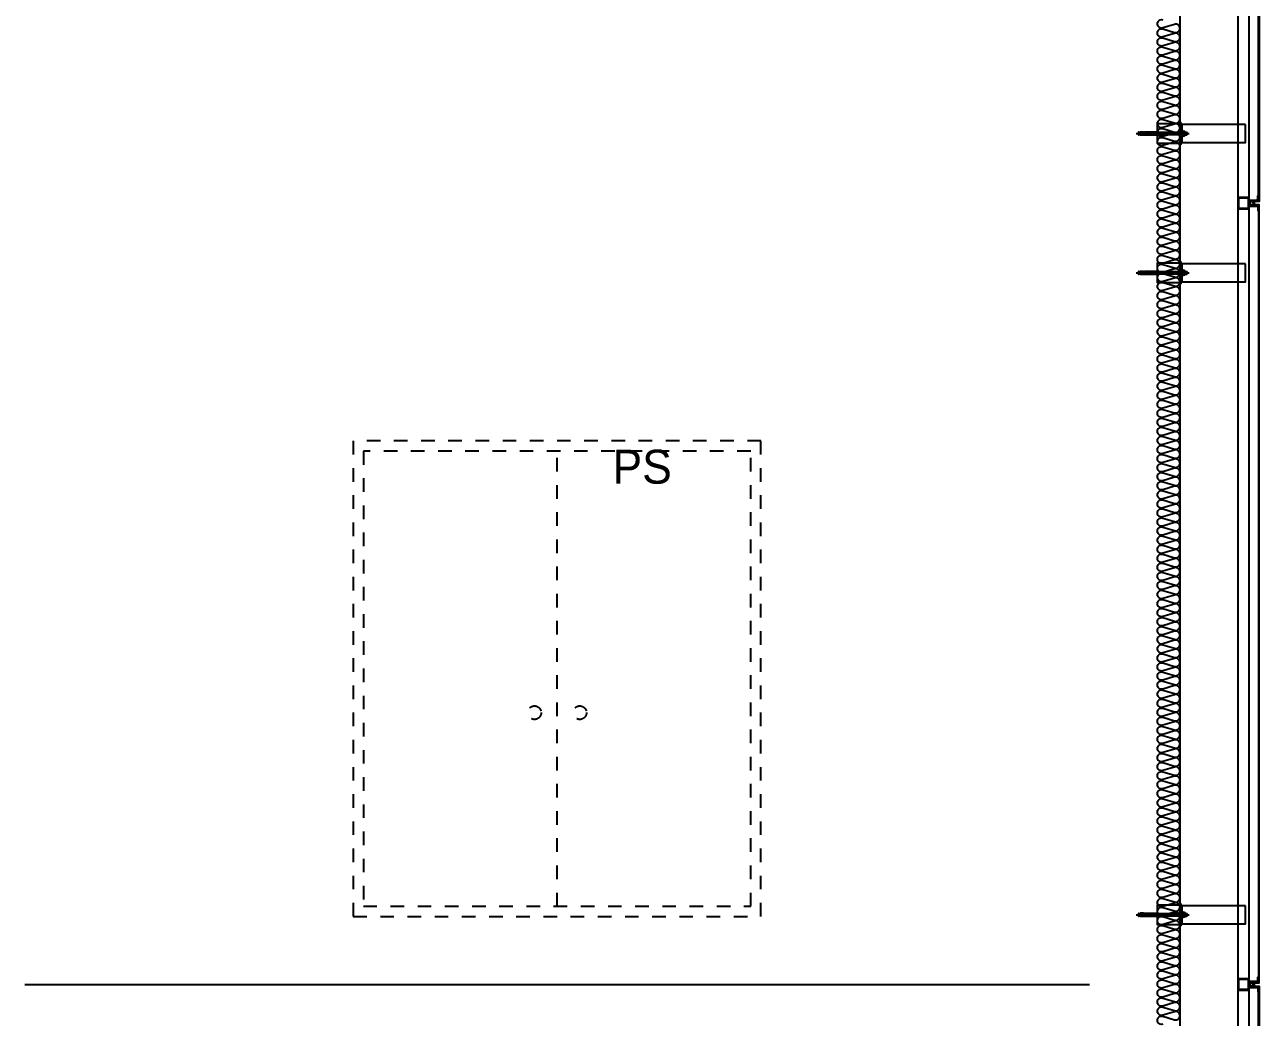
# Model space of a CAD drawing. Header units: millimetres. Extents: x -1320 to 172218, y -4077 to 50350.
# Drawn here: x 40200 to 45650, y 40105 to 44488 of the extents above; entities that cross this region are included whole.
import ezdxf
from ezdxf.enums import TextEntityAlignment as Align

# ---------------------------------------------------------------- set-up
doc = ezdxf.new("R2010")
doc.units = ezdxf.units.MM
doc.header["$LTSCALE"] = 60
doc.linetypes.add('HIDDEN', pattern=[2, 1, -1])
for name, color, linetype in [('A-DOOR-ELE', 5, 'Continuous'), ('A-ETC-8', 8, 'Continuous'), ('A-FIN', 6, 'Continuous'), ('INSUL', 8, 'Continuous'), ('ISL', 251, 'Continuous')]:
    doc.layers.add(name, color=color, linetype=linetype)
doc.layers.add('NOPLOT-TEXT', color=11, linetype='Continuous', plot=False)
doc.styles.add('Gtx', font='')
doc.styles.get('Gtx').set_extended_font_data('Dotum')

# ---------------------------------------------------------------- blocks, each defined once
blk = doc.blocks.new('A$C632c858f')
at = {"layer": 'A-ETC-8'}
blk.add_arc((-2.8, 0), 24, 341.8248, 18.1752, dxfattribs=at)
blk.add_ellipse((34, 0), major_axis=(7.59, 0), ratio=0.987937, dxfattribs=at)
blk = doc.blocks.new('A$Cae507117')
at = {"layer": 'A-ETC-8'}
for points in [[(-50, 0), (-50, -50), (0, -50), (0, 0)], [(-46.8, -3.2), (-46.8, -46.8), (-3.2, -46.8), (-3.2, -3.2)]]:
    blk.add_lwpolyline(points, close=True, dxfattribs=at)
blk = doc.blocks.new('너트 M12')
for p, q in [((-9, 0), (9, 0)), ((-9.5, -9), (-9.5, -0.5)), ((9, -9.5), (-9, -9.5)), ((0, -8.3), (0, -1.2)), ((9.5, -0.5), (9.5, -9))]:
    blk.add_line(p, q)
for centre, start, end in [((-9, -0.5), 90, 180), ((-9, -9), 180, 270), ((9, -0.5), 0, 90), ((9, -9), 270, 0)]:
    blk.add_arc(centre, 0.5, start, end)
at = {"extrusion": (0, 0, -1)}
for centre, major_axis, ratio, start_param, end_param in [((-4.8, -0.9), (-4.75, 0.31), 0.185359, -0.024388, 3.141593), ((4.8, -0.9), (4.75, 0.31), 0.185108, 3.141593, 6.30754), ((-4.8, -8.6), (4.75, 0.31), 0.187111, 0, 3.166211), ((4.8, -8.6), (-4.75, 0.31), 0.185991, 3.117121, 6.283185)]:
    blk.add_ellipse(centre, major_axis=major_axis, ratio=ratio, start_param=start_param, end_param=end_param, dxfattribs=at)
blk = doc.blocks.new('A$C5ebcaad0')
at = {"layer": 'A-ETC-8'}
for p, q in [((-449, -225), (-214, -225)), ((-439, -220.5), (-439, -229.5)), ((-437, -219), (-437.5, -219)), ((-437.5, -231), (-437, -231)), ((-426, -220.5), (-437, -219)), ((-437, -231), (-426, -229.5)), ((-431.6, -219.7), (-431.6, -221.5)), ((-431.6, -228.5), (-431.6, -230.2)), ((-431.1, -222.3), (-429.3, -223.5)), ((-431.1, -227.7), (-429.3, -226.5)), ((-415.6, -218.7), (-430.6, -218.7)), ((-430.6, -231.2), (-415.6, -231.2)), ((-421.1, -224), (-427.7, -224)), ((-421.1, -226), (-427.7, -226)), ((-426, -220.5), (-412, -220.5)), ((-426, -229.5), (-412, -229.5)), ((-420.6, -223.5), (-420.6, -223)), ((-420.6, -227), (-420.6, -226.5)), ((-416.6, -227), (-416.6, -223)), ((-415.6, -218.7), (-412.6, -218.7)), ((-415.6, -231.2), (-412.6, -231.2)), ((-412.6, -218.7), (-412.6, -231.2)), ((-412, -231), (-412, -219)), ((-409, -219), (-412, -219)), ((-412, -231), (-409, -231)), ((-409, -231), (-409, -219)), ((-355, -219), (-409, -219)), ((-409, -231), (-355, -231)), ((-355, -219), (-245.5, -219)), ((-245.5, -231), (-355, -231)), ((-234.2, -229.5), (-224, -229.5)), ((-234, -219), (-225.5, -219)), ((-234, -220.5), (-224, -220.5)), ((-234, -231), (-225.5, -231)), ((-225.5, -231), (-225.5, -219)), ((-224, -220.5), (-225.5, -219)), ((-224, -229.5), (-225.5, -231)), ((-224, -229.5), (-224, -220.5))]:
    blk.add_line(p, q, dxfattribs=at)
for points in [[(-255, -180.5), (-255, -269.5), (-355, -269.5), (-355, -180.5)], [(33.5, -185), (-251.5, -185), (-251.5, -265), (33.5, -265)], [(-251.5, -265), (-245.5, -265), (-245.5, -185), (-251.5, -185)], [(-245.5, -210), (-245.5, -240), (-243.5, -240), (-243.5, -210)]]:
    blk.add_lwpolyline(points, close=True, dxfattribs=at)
blk.add_lwpolyline([(-251.5, -177.5), (-251.5, -272.5, -0.414214), (-252.5, -273.5), (-255, -273.5), (-255, -176.5), (-252.5, -176.5, -0.414214)], format="xyb", close=True, dxfattribs=at)
for centre, radius, start, end in [((-437.5, -220.5), 1.5, 90, 180), ((-437.5, -229.5), 1.5, 180, 270), ((-430.6, -219.7), 1, 90, 180), ((-430.6, -221.5), 1, 180, 236.3099), ((-430.6, -228.5), 1, 123.6901, 180), ((-430.6, -230.2), 1, 180, 270), ((-427.7, -221), 3, 236.3099, 270), ((-427.7, -229), 3, 90, 123.6901), ((-421.1, -223.5), 0.5, 270, 0), ((-421.1, -226.5), 0.5, 0, 90), ((-418.6, -223), 2, 90, 180), ((-418.6, -227), 2, 180, 270), ((-418.6, -223), 2, 0, 90), ((-418.6, -227), 2, 270, 0)]:
    blk.add_arc(centre, radius, start, end, dxfattribs=at)
at = {"layer": 'A-ETC-8', "xscale": -1, "rotation": 90}
blk.add_blockref('너트 M12', (-243.5, -225), dxfattribs=at)

msp = doc.modelspace()

# ---------------------------------------------------------------- linework, layer by layer
at = {"layer": 'A-DOOR-ELE', "linetype": 'HIDDEN'}
msp.add_line((42550, 40595), (42550, 42605), dxfattribs=at)
for points in [[(43450, 42650), (41650, 42650), (41650, 40550), (43450, 40550)], [(43405, 42605), (41695, 42605), (41695, 40595), (43405, 40595)]]:
    msp.add_lwpolyline(points, close=True, dxfattribs=at)
for centre in [(42450, 41450), (42650, 41450)]:
    msp.add_circle(centre, 30, dxfattribs=at)
at = {"layer": 'A-ETC-8'}
for p, q in [((45555, 47070, 0), (45555, 680)), ((45605, 680), (45605, 47070, 0))]:
    msp.add_line(p, q, dxfattribs=at)
at = {"layer": 'A-ETC-8', "elevation": 0}
for points in [[(45642, 43711.5), (45607, 43711.5), (45607, 43700.5), (45605, 43700.5), (45605, 43713.5), (45640.3, 43713.5, -0.226541), (45644, 43717.2), (45644, 43731.9), (45646, 43731.9), (45646, 43715.5, 0.414214)], [(45642, 43688.5), (45607, 43688.5), (45607, 43699.5), (45605, 43699.5), (45605, 43686.5), (45640.3, 43686.5, 0.226541), (45644, 43682.8), (45644, 43668.1), (45646, 43668.1), (45646, 43684.5, -0.414214)], [(45642, 40261.5), (45607, 40261.5), (45607, 40250.5), (45605, 40250.5), (45605, 40263.5), (45640.3, 40263.5, -0.226541), (45644, 40267.2), (45644, 40281.9), (45646, 40281.9), (45646, 40265.5, 0.414214)], [(45642, 40238.5), (45607, 40238.5), (45607, 40249.5), (45605, 40249.5), (45605, 40236.5), (45640.3, 40236.5, 0.226541), (45644, 40232.8), (45644, 40218.1), (45646, 40218.1), (45646, 40234.5, -0.414214)]]:
    msp.add_lwpolyline(points, format="xyb", close=True, dxfattribs=at)
at = {"layer": 'A-FIN'}
msp.add_line((40200, 40250), (44900, 40250), dxfattribs=at)
at = {"layer": 'A-FIN', "elevation": 0}
for points in [[(45609, 47031), (45609, 47035), (45650, 47035), (45650, 43707.5), (45609, 43707.5), (45609, 43711.5), (45646, 43711.5), (45646, 47031), (45609, 47031)], [(45609, 40261.5), (45609, 40257.5), (45650, 40257.5), (45650, 43692.5), (45609, 43692.5), (45609, 43688.5), (45646, 43688.5), (45646, 40261.5), (45609, 40261.5)], [(45609, 40238.5), (45609, 40242.5), (45650, 40242.5), (45650, 36257.5), (45609, 36257.5), (45609, 36261.5), (45646, 36261.5), (45646, 40238.5), (45609, 40238.5)]]:
    msp.add_lwpolyline(points, close=True, dxfattribs=at)
at = {"layer": 'INSUL'}
msp.add_line((45300, -202), (45300, 47000), dxfattribs=at)
at = {"layer": 'ISL', "elevation": 0}
msp.add_lwpolyline([(45224.2, 40074.1, -1.372593), (45224.2, 40109.4), (45275.8, 40094.1, 0.509267), (45300, 40111.7, 0.509267), (45275.8, 40129.4), (45224.2, 40114.1, -1.372593), (45224.2, 40149.4), (45275.8, 40134.1, 0.509267), (45300, 40151.7, 0.509267), (45275.8, 40169.4), (45224.2, 40154.1, -1.372593), (45224.2, 40189.4), (45275.8, 40174.1, 0.509267), (45300, 40191.7, 0.509267), (45275.8, 40209.4), (45224.2, 40194.1, -1.372593), (45224.2, 40229.4), (45275.8, 40214.1, 0.509267), (45300, 40231.7, 0.509267), (45275.8, 40249.4), (45224.2, 40234.1, -1.372593), (45224.2, 40269.4), (45275.8, 40254.1, 0.509267), (45300, 40271.7, 0.509267), (45275.8, 40289.4), (45224.2, 40274.1, -1.372593), (45224.2, 40309.4), (45275.8, 40294.1, 0.509267), (45300, 40311.7, 0.509267), (45275.8, 40329.4), (45224.2, 40314.1, -1.372593), (45224.2, 40349.4), (45275.8, 40334.1, 0.509267), (45300, 40351.7, 0.509267), (45275.8, 40369.4), (45224.2, 40354.1, -1.372593), (45224.2, 40389.4), (45275.8, 40374.1, 0.509267), (45300, 40391.7, 0.509267), (45275.8, 40409.4), (45224.2, 40394.1, -1.372593), (45224.2, 40429.4), (45275.8, 40414.1, 0.509267), (45300, 40431.7, 0.509267), (45275.8, 40449.4), (45224.2, 40434.1, -1.372593), (45224.2, 40469.4), (45275.8, 40454.1, 0.509267), (45300, 40471.7, 0.509267), (45275.8, 40489.4), (45224.2, 40474.1, -1.372593), (45224.2, 40509.4), (45275.8, 40494.1, 0.509267), (45300, 40511.7, 0.509267), (45275.8, 40529.4), (45224.2, 40514.1, -1.372593), (45224.2, 40549.4), (45275.8, 40534.1, 0.509267), (45300, 40551.7, 0.509267), (45275.8, 40569.4), (45224.2, 40554.1, -1.372593), (45224.2, 40589.4), (45275.8, 40574.1, 0.509267), (45300, 40591.7, 0.509267), (45275.8, 40609.4), (45224.2, 40594.1, -1.372593), (45224.2, 40629.4), (45275.8, 40614.1, 0.509267), (45300, 40631.8, 0.509267), (45275.8, 40649.4), (45224.2, 40634.1, -1.372593), (45224.2, 40669.4), (45275.8, 40654.1, 0.509267), (45300, 40671.8, 0.509267), (45275.8, 40689.4), (45224.2, 40674.1, -1.372593), (45224.2, 40709.4), (45275.8, 40694.1, 0.509267), (45300, 40711.8, 0.509267), (45275.8, 40729.4), (45224.2, 40714.1, -1.372593), (45224.2, 40749.4), (45275.8, 40734.1, 0.509267), (45300, 40751.8, 0.509267), (45275.8, 40769.4), (45224.2, 40754.1, -1.372593), (45224.2, 40789.4), (45275.8, 40774.1, 0.509267), (45300, 40791.8, 0.509267), (45275.8, 40809.4), (45224.2, 40794.1, -1.372593), (45224.2, 40829.4), (45275.8, 40814.1, 0.509267), (45300, 40831.8, 0.509267), (45275.8, 40849.4), (45224.2, 40834.1, -1.372593), (45224.2, 40869.4), (45275.8, 40854.1, 0.509267), (45300, 40871.8, 0.509267), (45275.8, 40889.4), (45224.2, 40874.1, -1.372593), (45224.2, 40909.4), (45275.8, 40894.1, 0.509267), (45300, 40911.8, 0.509267), (45275.8, 40929.4), (45224.2, 40914.1, -1.372593), (45224.2, 40949.4), (45275.8, 40934.1, 0.509267), (45300, 40951.8, 0.509267), (45275.8, 40969.4), (45224.2, 40954.1, -1.372593), (45224.2, 40989.4), (45275.8, 40974.1, 0.509267), (45300, 40991.8, 0.509267), (45275.8, 41009.4), (45224.2, 40994.1, -1.372593), (45224.2, 41029.4), (45275.8, 41014.1, 0.509267), (45300, 41031.8, 0.509267), (45275.8, 41049.4), (45224.2, 41034.1, -1.372593), (45224.2, 41069.4), (45275.8, 41054.1, 0.509267), (45300, 41071.8, 0.509267), (45275.8, 41089.4), (45224.2, 41074.1, -1.372593), (45224.2, 41109.4), (45275.8, 41094.1, 0.509267), (45300, 41111.8, 0.509267), (45275.8, 41129.4), (45224.2, 41114.1, -1.372593), (45224.2, 41149.4), (45275.8, 41134.1, 0.509267), (45300, 41151.8, 0.509267), (45275.8, 41169.4), (45224.2, 41154.1, -1.372593), (45224.2, 41189.4), (45275.8, 41174.1, 0.509267), (45300, 41191.8, 0.509267), (45275.8, 41209.4), (45224.2, 41194.1, -1.372593), (45224.2, 41229.4), (45275.8, 41214.1, 0.509267), (45300, 41231.8, 0.509267), (45275.8, 41249.4), (45224.2, 41234.1, -1.372593), (45224.2, 41269.4), (45275.8, 41254.1, 0.509267), (45300, 41271.8, 0.509267), (45275.8, 41289.4), (45224.2, 41274.1, -1.372593), (45224.2, 41309.4), (45275.8, 41294.1, 0.509267), (45300, 41311.8, 0.509267), (45275.8, 41329.4), (45224.2, 41314.1, -1.372593), (45224.2, 41349.4), (45275.8, 41334.1, 0.509267), (45300, 41351.8, 0.509267), (45275.8, 41369.4), (45224.2, 41354.1, -1.372593), (45224.2, 41389.4), (45275.8, 41374.1, 0.509267), (45300, 41391.8, 0.509267), (45275.8, 41409.4), (45224.2, 41394.1, -1.372593), (45224.2, 41429.4), (45275.8, 41414.1, 0.509267), (45300, 41431.8, 0.509267), (45275.8, 41449.4), (45224.2, 41434.1, -1.372593), (45224.2, 41469.4), (45275.8, 41454.1, 0.509267), (45300, 41471.8, 0.509267), (45275.8, 41489.4), (45224.2, 41474.1, -1.372593), (45224.2, 41509.4), (45275.8, 41494.1, 0.509267), (45300, 41511.8, 0.509267), (45275.8, 41529.4), (45224.2, 41514.1, -1.372593), (45224.2, 41549.4), (45275.8, 41534.1, 0.509267), (45300, 41551.8, 0.509267), (45275.8, 41569.4), (45224.2, 41554.1, -1.372593), (45224.2, 41589.5), (45275.8, 41574.1, 0.509267), (45300, 41591.8, 0.509267), (45275.8, 41609.5), (45224.2, 41594.1, -1.372593), (45224.2, 41629.5), (45275.8, 41614.1, 0.509267), (45300, 41631.8, 0.509267), (45275.8, 41649.5), (45224.2, 41634.1, -1.372593), (45224.2, 41669.5), (45275.8, 41654.1, 0.509267), (45300, 41671.8, 0.509267), (45275.8, 41689.5), (45224.2, 41674.1, -1.372593), (45224.2, 41709.5), (45275.8, 41694.1, 0.509267), (45300, 41711.8, 0.509267), (45275.8, 41729.5), (45224.2, 41714.1, -1.372593), (45224.2, 41749.5), (45275.8, 41734.1, 0.509267), (45300, 41751.8, 0.509267), (45275.8, 41769.5), (45224.2, 41754.1, -1.372593), (45224.2, 41789.5), (45275.8, 41774.1, 0.509267), (45300, 41791.8, 0.509267), (45275.8, 41809.5), (45224.2, 41794.1, -1.372593), (45224.2, 41829.5), (45275.8, 41814.1, 0.509267), (45300, 41831.8, 0.509267), (45275.8, 41849.5), (45224.2, 41834.1, -1.372593), (45224.2, 41869.5), (45275.8, 41854.1, 0.509267), (45300, 41871.8, 0.509267), (45275.8, 41889.5), (45224.2, 41874.1, -1.372593), (45224.2, 41909.5), (45275.8, 41894.1, 0.509267), (45300, 41911.8, 0.509267), (45275.8, 41929.5), (45224.2, 41914.1, -1.372593), (45224.2, 41949.5), (45275.8, 41934.1, 0.509267), (45300, 41951.8, 0.509267), (45275.8, 41969.5), (45224.2, 41954.1, -1.372593), (45224.2, 41989.5), (45275.8, 41974.1, 0.509267), (45300, 41991.8, 0.509267), (45275.8, 42009.5), (45224.2, 41994.1, -1.372593), (45224.2, 42029.5), (45275.8, 42014.1, 0.509267), (45300, 42031.8, 0.509267), (45275.8, 42049.5), (45224.2, 42034.1, -1.372593), (45224.2, 42069.5), (45275.8, 42054.1, 0.509267), (45300, 42071.8, 0.509267), (45275.8, 42089.5), (45224.2, 42074.2, -1.372593), (45224.2, 42109.5), (45275.8, 42094.2, 0.509267), (45300, 42111.8, 0.509267), (45275.8, 42129.5), (45224.2, 42114.2, -1.372593), (45224.2, 42149.5), (45275.8, 42134.2, 0.509267), (45300, 42151.8, 0.509267), (45275.8, 42169.5), (45224.2, 42154.2, -1.372593), (45224.2, 42189.5), (45275.8, 42174.2, 0.509267), (45300, 42191.8, 0.509267), (45275.8, 42209.5), (45224.2, 42194.2, -1.372593), (45224.2, 42229.5), (45275.8, 42214.2, 0.509267), (45300, 42231.8, 0.509267), (45275.8, 42249.5), (45224.2, 42234.2, -1.372593), (45224.2, 42269.5), (45275.8, 42254.2, 0.509267), (45300, 42271.8, 0.509267), (45275.8, 42289.5), (45224.2, 42274.2, -1.372593), (45224.2, 42309.5), (45275.8, 42294.2, 0.509267), (45300, 42311.8, 0.509267), (45275.8, 42329.5), (45224.2, 42314.2, -1.372593), (45224.2, 42349.5), (45275.8, 42334.2, 0.509267), (45300, 42351.8, 0.509267), (45275.8, 42369.5), (45224.2, 42354.2, -1.372593), (45224.2, 42389.5), (45275.8, 42374.2, 0.509267), (45300, 42391.8, 0.509267), (45275.8, 42409.5), (45224.2, 42394.2, -1.372593), (45224.2, 42429.5), (45275.8, 42414.2, 0.509267), (45300, 42431.8, 0.509267), (45275.8, 42449.5), (45224.2, 42434.2, -1.372593), (45224.2, 42469.5), (45275.8, 42454.2, 0.509267), (45300, 42471.8, 0.509267), (45275.8, 42489.5), (45224.2, 42474.2, -1.372593), (45224.2, 42509.5), (45275.8, 42494.2, 0.509267), (45300, 42511.8, 0.509267), (45275.8, 42529.5), (45224.2, 42514.2, -1.372593), (45224.2, 42549.5), (45275.8, 42534.2, 0.509267), (45300, 42551.8, 0.509267), (45275.8, 42569.5), (45224.2, 42554.2, -1.372593), (45224.2, 42589.5), (45275.8, 42574.2, 0.509267), (45300, 42591.8, 0.509267), (45275.8, 42609.5), (45224.2, 42594.2, -1.372593), (45224.2, 42629.5), (45275.8, 42614.2, 0.509267), (45300, 42631.8, 0.509267), (45275.8, 42649.5), (45224.2, 42634.2, -1.372593), (45224.2, 42669.5), (45275.8, 42654.2, 0.509267), (45300, 42671.8, 0.509267), (45275.8, 42689.5), (45224.2, 42674.2, -1.372593), (45224.2, 42709.5), (45275.8, 42694.2, 0.509267), (45300, 42711.8, 0.509267), (45275.8, 42729.5), (45224.2, 42714.2, -1.372593), (45224.2, 42749.5), (45275.8, 42734.2, 0.509267), (45300, 42751.8, 0.509267), (45275.8, 42769.5), (45224.2, 42754.2, -1.372593), (45224.2, 42789.5), (45275.8, 42774.2, 0.509267), (45300, 42791.8, 0.509267), (45275.8, 42809.5), (45224.2, 42794.2, -1.372593), (45224.2, 42829.5), (45275.8, 42814.2, 0.509267), (45300, 42831.8, 0.509267), (45275.8, 42849.5), (45224.2, 42834.2, -1.372593), (45224.2, 42869.5), (45275.8, 42854.2, 0.509267), (45300, 42871.8, 0.509267), (45275.8, 42889.5), (45224.2, 42874.2, -1.372593), (45224.2, 42909.5), (45275.8, 42894.2, 0.509267), (45300, 42911.8, 0.509267), (45275.8, 42929.5), (45224.2, 42914.2, -1.372593), (45224.2, 42949.5), (45275.8, 42934.2, 0.509267), (45300, 42951.8, 0.509267), (45275.8, 42969.5), (45224.2, 42954.2, -1.372593), (45224.2, 42989.5), (45275.8, 42974.2, 0.509267), (45300, 42991.8, 0.509267), (45275.8, 43009.5), (45224.2, 42994.2, -1.372593), (45224.2, 43029.5), (45275.8, 43014.2, 0.509267), (45300, 43031.8, 0.509267), (45275.8, 43049.5), (45224.2, 43034.2, -1.372593), (45224.2, 43069.5), (45275.8, 43054.2, 0.509267), (45300, 43071.9, 0.509267), (45275.8, 43089.5), (45224.2, 43074.2, -1.372593), (45224.2, 43109.5), (45275.8, 43094.2, 0.509267), (45300, 43111.9, 0.509267), (45275.8, 43129.5), (45224.2, 43114.2, -1.372593), (45224.2, 43149.5), (45275.8, 43134.2, 0.509267), (45300, 43151.9, 0.509267), (45275.8, 43169.5), (45224.2, 43154.2, -1.372593), (45224.2, 43189.5), (45275.8, 43174.2, 0.509267), (45300, 43191.9, 0.509267), (45275.8, 43209.5), (45224.2, 43194.2, -1.372593), (45224.2, 43229.5), (45275.8, 43214.2, 0.509267), (45300, 43231.9, 0.509267), (45275.8, 43249.5), (45224.2, 43234.2, -1.372593), (45224.2, 43269.5), (45275.8, 43254.2, 0.509267), (45300, 43271.9, 0.509267), (45275.8, 43289.5), (45224.2, 43274.2, -1.372593), (45224.2, 43309.5), (45275.8, 43294.2, 0.509267), (45300, 43311.9, 0.509267), (45275.8, 43329.5), (45224.2, 43314.2, -1.372593), (45224.2, 43349.5), (45275.8, 43334.2, 0.509267), (45300, 43351.9, 0.509267), (45275.8, 43369.5), (45224.2, 43354.2, -1.372593), (45224.2, 43389.5), (45275.8, 43374.2, 0.509267), (45300, 43391.9, 0.509267), (45275.8, 43409.5), (45224.2, 43394.2, -1.372593), (45224.2, 43429.5), (45275.8, 43414.2, 0.509267), (45300, 43431.9, 0.509267), (45275.8, 43449.5), (45224.2, 43434.2, -1.372593), (45224.2, 43469.5), (45275.8, 43454.2, 0.509267), (45300, 43471.9, 0.509267), (45275.8, 43489.5), (45224.2, 43474.2, -1.372593), (45224.2, 43509.5), (45275.8, 43494.2, 0.509267), (45300, 43511.9, 0.509267), (45275.8, 43529.5), (45224.2, 43514.2, -1.372593), (45224.2, 43549.5), (45275.8, 43534.2, 0.509267), (45300, 43551.9, 0.509267), (45275.8, 43569.5), (45224.2, 43554.2, -1.372593), (45224.2, 43589.5), (45275.8, 43574.2, 0.509267), (45300, 43591.9, 0.509267), (45275.8, 43609.5), (45224.2, 43594.2, -1.372593), (45224.2, 43629.5), (45275.8, 43614.2, 0.509267), (45300, 43631.9, 0.509267), (45275.8, 43649.5), (45224.2, 43634.2, -1.372593), (45224.2, 43669.5), (45275.8, 43654.2, 0.509267), (45300, 43671.9, 0.509267), (45275.8, 43689.5), (45224.2, 43674.2, -1.372593), (45224.2, 43709.5), (45275.8, 43694.2, 0.509267), (45300, 43711.9, 0.509267), (45275.8, 43729.5), (45224.2, 43714.2, -1.372593), (45224.2, 43749.5), (45275.8, 43734.2, 0.509267), (45300, 43751.9, 0.509267), (45275.8, 43769.5), (45224.2, 43754.2, -1.372593), (45224.2, 43789.5), (45275.8, 43774.2, 0.509267), (45300, 43791.9, 0.509267), (45275.8, 43809.5), (45224.2, 43794.2, -1.372593), (45224.2, 43829.5), (45275.8, 43814.2, 0.509267), (45300, 43831.9, 0.509267), (45275.8, 43849.5), (45224.2, 43834.2, -1.372593), (45224.2, 43869.5), (45275.8, 43854.2, 0.509267), (45300, 43871.9, 0.509267), (45275.8, 43889.5), (45224.2, 43874.2, -1.372593), (45224.2, 43909.5), (45275.8, 43894.2, 0.509267), (45300, 43911.9, 0.509267), (45275.8, 43929.5), (45224.2, 43914.2, -1.372593), (45224.2, 43949.5), (45275.8, 43934.2, 0.509267), (45300, 43951.9, 0.509267), (45275.8, 43969.5), (45224.2, 43954.2, -1.372593), (45224.2, 43989.5), (45275.8, 43974.2, 0.509267), (45300, 43991.9, 0.509267), (45275.8, 44009.5), (45224.2, 43994.2, -1.372593), (45224.2, 44029.5), (45275.8, 44014.2, 0.509267), (45300, 44031.9, 0.509267), (45275.8, 44049.6), (45224.2, 44034.2, -1.372593), (45224.2, 44069.6), (45275.8, 44054.2, 0.509267), (45300, 44071.9, 0.509267), (45275.8, 44089.6), (45224.2, 44074.2, -1.372593), (45224.2, 44109.6), (45275.8, 44094.2, 0.509267), (45300, 44111.9, 0.509267), (45275.8, 44129.6), (45224.2, 44114.2, -1.372593), (45224.2, 44149.6), (45275.8, 44134.2, 0.509267), (45300, 44151.9, 0.509267), (45275.8, 44169.6), (45224.2, 44154.2, -1.372593), (45224.2, 44189.6), (45275.8, 44174.2, 0.509267), (45300, 44191.9, 0.509267), (45275.8, 44209.6), (45224.2, 44194.2, -1.372593), (45224.2, 44229.6), (45275.8, 44214.2, 0.509267), (45300, 44231.9, 0.509267), (45275.8, 44249.6), (45224.2, 44234.2, -1.372593), (45224.2, 44269.6), (45275.8, 44254.2, 0.509267), (45300, 44271.9, 0.509267), (45275.8, 44289.6), (45224.2, 44274.2, -1.372593), (45224.2, 44309.6), (45275.8, 44294.2, 0.509267), (45300, 44311.9, 0.509267), (45275.8, 44329.6), (45224.2, 44314.2, -1.372593), (45224.2, 44349.6), (45275.8, 44334.2, 0.509267), (45300, 44351.9, 0.509267), (45275.8, 44369.6), (45224.2, 44354.2, -1.372593), (45224.2, 44389.6), (45275.8, 44374.2, 0.509267), (45300, 44391.9, 0.509267), (45275.8, 44409.6), (45224.2, 44394.2, -1.372593), (45224.2, 44429.6), (45275.8, 44414.2, 0.509267), (45300, 44431.9, 0.509267), (45275.8, 44449.6), (45224.2, 44434.2, -1.372593), (45224.2, 44469.6), (45275.8, 44454.2, 0.509267), (45300, 44471.9, 0.509267), (45275.8, 44489.6), (45224.2, 44474.2, -1.372593), (45224.2, 44509.6)], format="xyb", dxfattribs=at)

# ---------------------------------------------------------------- block references
at = {"layer": 'A-ETC-8'}
for p in [(45555, 44232.5), (45555, 43617.5), (45555, 40782.5)]:
    msp.add_blockref('A$C5ebcaad0', p, dxfattribs=at)
at = {"layer": 'A-ETC-8', "rotation": 180}
for p in [(45555, 43675), (45555, 40225)]:
    msp.add_blockref('A$Cae507117', p, dxfattribs=at)
at = {"layer": 'A-ETC-8', "xscale": -1}
for p in [(45650, 43700), (45650, 40250)]:
    msp.add_blockref('A$C632c858f', p, dxfattribs=at)

# ---------------------------------------------------------------- texts
at = {"layer": 'NOPLOT-TEXT', "style": 'Gtx'}
msp.add_text('PS', height=150, dxfattribs=at).set_placement((42925.8, 42536.3, 0), align=Align.MIDDLE)

doc.saveas('drawing.dxf')
